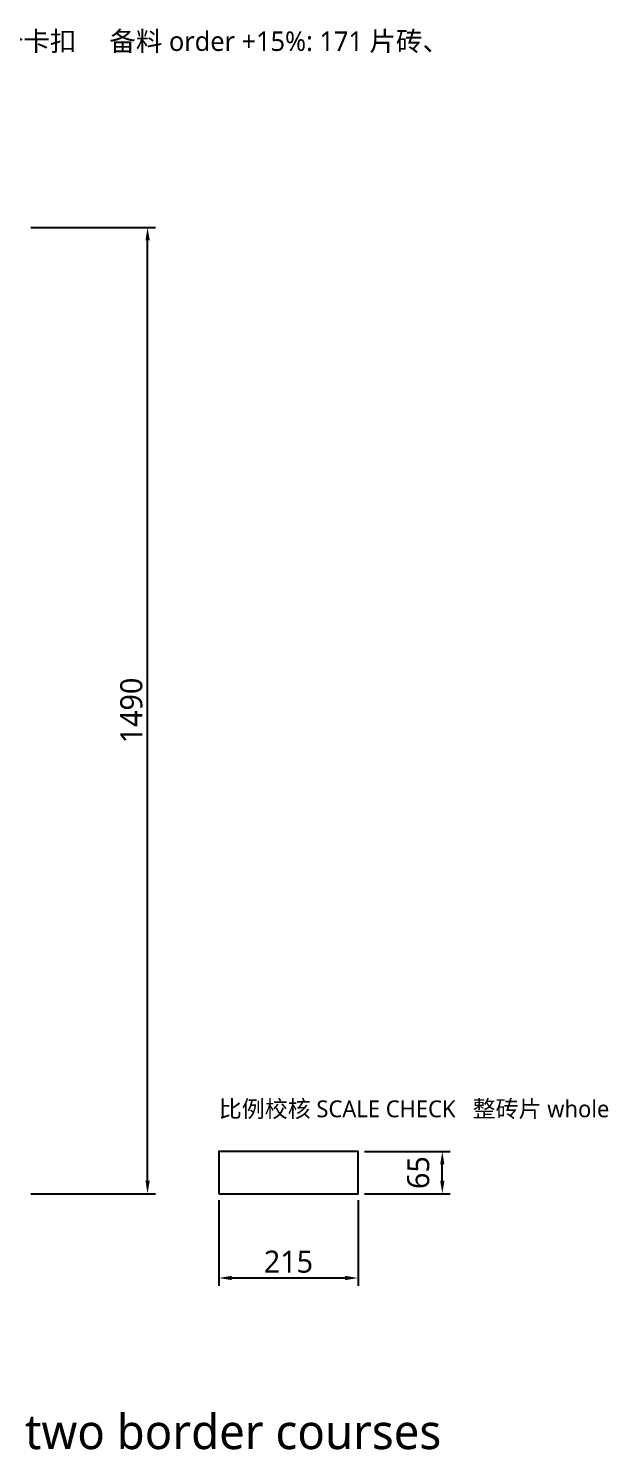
# Model space of a CAD drawing. Header units: millimetres. Extents: x -190 to 7814, y -8996 to 208.
# Drawn here: x 1571 to 2459, y -4330 to -2129 of the extents above; entities that cross this region are included whole.
import ezdxf
from ezdxf.enums import TextEntityAlignment as Align

# ---------------------------------------------------------------- set-up
doc = ezdxf.new("R2010")
doc.units = ezdxf.units.MM
doc.layers.add('DIM', color=8, linetype='Continuous')
doc.layers.add('TITLE', color=7, linetype='Continuous')
doc.styles.add('CN', font='msyh.ttc')
doc.dimstyles.new('MM', dxfattribs={"dimtxt": 34, "dimasz": 20, "dimexe": 12, "dimexo": 10, "dimgap": 8, "dimtad": 1, "dimdec": 1, "dimdsep": 46, "dimtxsty": 'CN', "dimcen": 2.5, "dimazin": 3, "dimtfac": 1, "dimtmove": 0, "dimatfit": 3})

msp = doc.modelspace()

# ---------------------------------------------------------------- linework, layer by layer
at = {"layer": 'DIM'}
msp.add_lwpolyline([(1865, -3926), (2080, -3926), (2080, -3861), (1865, -3861)], close=True, dxfattribs=at)

# ---------------------------------------------------------------- texts
at = {"layer": 'DIM', "style": 'CN'}
msp.add_text('比例校核 SCALE CHECK   整砖片 whole slip', height=26, dxfattribs=at).set_placement((1865, -3816), align=Align.BOTTOM_LEFT)
at = {"layer": 'TITLE', "style": 'CN'}
for s, height, p in [('板面 board 1565 x 1490     灰缝 joint 10     砖片 slip 215 x 65 x 20     共 148 片砖、89 个卡扣     备料 order +15%: 171 片砖、', 30, (0, -2172.96)), ('4   顺砖错缝，上下各两道收边   Stretcher bond, two border courses', 54, (0, -4336.1))]:
    msp.add_text(s, height=height, dxfattribs=at).set_placement(p, align=Align.BOTTOM_LEFT)

# ---------------------------------------------------------------- dimensions: what is measured, and where the dimension line sits
at = {"layer": 'DIM'}
for base, p1, p2 in [((1755, -3926), (1565, -3926), (1565, -2436)), ((2210, -3926), (2080, -3926), (2080, -3861))]:
    msp.add_linear_dim(base=base, p1=p1, p2=p2, angle=90, dimstyle='MM', dxfattribs=at).render()
msp.add_linear_dim(base=(1865, -4056), p1=(1865, -3926), p2=(2080, -3926), dimstyle='MM', dxfattribs=at).render()

doc.saveas('drawing.dxf')
